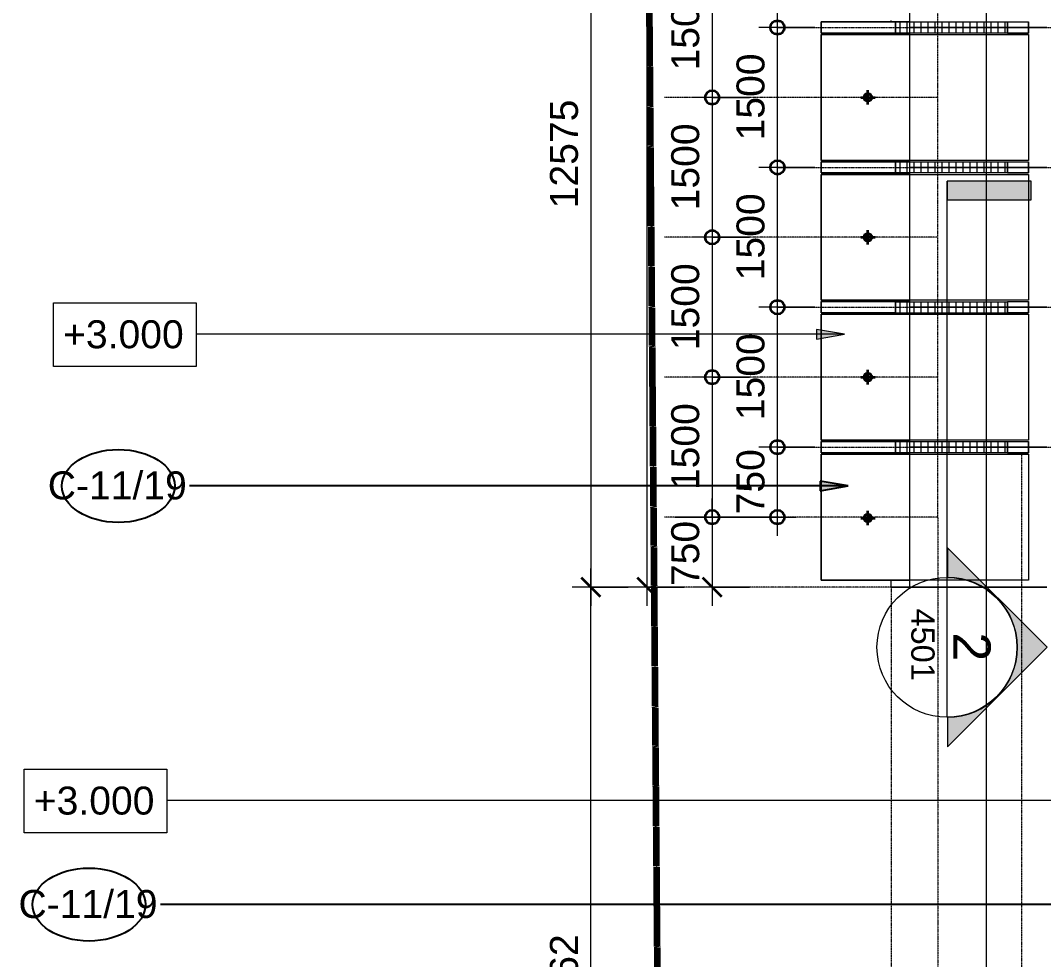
# Model space of a CAD drawing. Header units: millimetres. Extents: x -672391 to -598136, y -134 to 46410.
# Drawn here: x -644172 to -633203, y 19820 to 29889 of the extents above; entities that cross this region are included whole.
import ezdxf

# ---------------------------------------------------------------- set-up
doc = ezdxf.new("R2010")
doc.units = ezdxf.units.MM
for name, pattern in [('DPA_Hidden 100', [7.2, 4.7, -2.5]), ('DPA_Hidden 50', [3, 2, -1]), ('DPA_ROW', [32.5, 15, -2.5, 5, -2.5, 5, -2.5])]:
    doc.linetypes.add(name, pattern=pattern)
for name, color, linetype, lineweight in [('A-ANNO-DIMS', 1, 'Continuous', 9), ('A-ANNO-DIMS-100', 1, 'Continuous', 9), ('A-ANNO-NOTE', 3, 'Continuous', 25), ('A-DETL', 1, 'Continuous', 70), ('A-DETL-GENF', 2, 'Continuous', 25), ('A-GLAZ-CURT', 2, 'Continuous', 9), ('C-PROP-LINE', 10, 'DPA_ROW', 100), ('E-LITE-EQPM', 2, 'Continuous', 35), ('G-ANNO-TEXT', 3, 'Continuous', 9)]:
    doc.layers.add(name, color=color, linetype=linetype, lineweight=lineweight)
doc.styles.add('Arial', font='arial.ttf', dxfattribs={"height": 400})
doc.styles.add('Arial_1', font='arial.ttf', dxfattribs={"height": 250})
doc.styles.add('Arial_3', font='arial.ttf', dxfattribs={"height": 300})
doc.dimstyles.new('DPA-DIM-3_0_C-C', dxfattribs={"dimscale": 304.8, "dimtxt": 306.07782, "dimasz": 0.492126, "dimexe": 0.656168, "dimexo": 0.0625, "dimgap": 0.164042, "dimtad": 1, "dimdec": 0, "dimzin": 0, "dimdsep": 46, "dimtxsty": 'Arial_3', "dimblk1": 'DOTBLANK', "dimblk2": 'DOTBLANK', "dimsah": 1, "dimcen": 0.09, "dimdle": 0.656168, "dimadec": 8, "dimazin": 0, "dimtfac": 1, "dimtdec": 4, "dimtix": 1, "dimtmove": 0, "dimatfit": 3, "dimfxl": 1.312336, "dimfxlon": 1, "dimtvp": 1, "dimtolj": 1, "dimtzin": 0, "dimarcsym": 2})
doc.dimstyles.new('DPA-DIM-3_0_C-T', dxfattribs={"dimscale": 304.8, "dimtxt": 306.07782, "dimasz": 0.492126, "dimexe": 0.656168, "dimexo": 0.0625, "dimgap": 0.164042, "dimtad": 0, "dimjust": 2, "dimdec": 0, "dimzin": 0, "dimdsep": 46, "dimtxsty": 'Arial_3', "dimblk1": 'DOTBLANK', "dimblk2": 'OBLIQUE', "dimsah": 1, "dimcen": 0.09, "dimdle": 0.656168, "dimadec": 8, "dimazin": 0, "dimtfac": 1, "dimtdec": 4, "dimtix": 1, "dimtmove": 2, "dimatfit": 3, "dimfxl": 1.312336, "dimfxlon": 1, "dimtvp": 1, "dimtolj": 1, "dimtzin": 0, "dimarcsym": 2})
doc.dimstyles.new('DPA-DIM-3_0_T-T', dxfattribs={"dimscale": 304.8, "dimtxt": 306.07782, "dimasz": 0.656168, "dimexe": 0.656168, "dimexo": 0.0625, "dimgap": 0.164042, "dimtad": 1, "dimdec": 0, "dimzin": 0, "dimdsep": 46, "dimtxsty": 'Arial_3', "dimblk1": 'OBLIQUE', "dimblk2": 'OBLIQUE', "dimsah": 1, "dimcen": 0.09, "dimdle": 0.656168, "dimadec": 8, "dimazin": 0, "dimtfac": 1, "dimtdec": 4, "dimtix": 1, "dimtmove": 0, "dimatfit": 3, "dimfxl": 1.312336, "dimfxlon": 1, "dimtvp": 1, "dimtolj": 1, "dimtzin": 0, "dimarcsym": 2})

# ---------------------------------------------------------------- blocks, each defined once
blk = doc.blocks.new('DPA_CP_Entrance Canopy Lower - Depth 4200-V36-4212-01 ENLARGED ENTRANCE 2 GROUND LEVEL - REFLECTED CEILING PLAN')
at = {"layer": 'A-GLAZ-CURT'}
for p, q in [((-633166, 31314), (-634636, 31314)), ((-634636, 29814), (-634636, 31314)), ((-633366, 31314), (-633166, 31314)), ((-633166, 31314), (-633366, 31314)), ((-633166, 31314), (-633366, 31314)), ((-633366, 31314), (-633166, 31314)), ((-633366, 31314), (-633166, 31314)), ((-634836, 31239), (-634836, 31254)), ((-634836, 31239), (-634836, 31254)), ((-634636, 31239), (-634636, 31252)), ((-632616, 31239), (-632616, 31254)), ((-632616, 31239), (-632616, 31254)), ((-634836, 29874), (-634836, 29889)), ((-634836, 29874), (-634836, 29889)), ((-634636, 29874), (-634636, 29889)), ((-632616, 29874), (-632616, 29889)), ((-632616, 29874), (-632616, 29889)), ((-634636, 29814), (-633166, 29814)), ((-633366, 29814), (-633166, 29814)), ((-633166, 29814), (-633366, 29814)), ((-633166, 29814), (-633366, 29814)), ((-633366, 29814), (-633166, 29814)), ((-633166, 29814), (-633366, 29814))]:
    blk.add_line(p, q, dxfattribs=at)
blk = doc.blocks.new('DPA_CP_Entrance Canopy Lower - Depth 4200-V37-4212-01 ENLARGED ENTRANCE 2 GROUND LEVEL - REFLECTED CEILING PLAN')
at = {"layer": 'A-GLAZ-CURT'}
for p, q in [((-634836, 29739), (-634836, 29754)), ((-634836, 29739), (-634836, 29754)), ((-633166, 29814), (-634636, 29814)), ((-634636, 28314), (-634636, 29814)), ((-634636, 29739), (-634636, 29754)), ((-633366, 29814), (-633166, 29814)), ((-633166, 29814), (-633366, 29814)), ((-633166, 29814), (-633366, 29814)), ((-633366, 29814), (-633166, 29814)), ((-633366, 29814), (-633166, 29814)), ((-632616, 29739), (-632616, 29754)), ((-632616, 29739), (-632616, 29754)), ((-634836, 28374), (-634836, 28389)), ((-634836, 28374), (-634836, 28389)), ((-634636, 28374), (-634636, 28389)), ((-634636, 28314), (-633166, 28314)), ((-633366, 28314), (-633166, 28314)), ((-633166, 28314), (-633366, 28314)), ((-633166, 28314), (-633366, 28314)), ((-633366, 28314), (-633166, 28314)), ((-633166, 28314), (-633366, 28314)), ((-632616, 28374), (-632616, 28389)), ((-632616, 28374), (-632616, 28389))]:
    blk.add_line(p, q, dxfattribs=at)
blk = doc.blocks.new('DPA_CP_Entrance Canopy Lower - Depth 4200-V35-4212-01 ENLARGED ENTRANCE 2 GROUND LEVEL - REFLECTED CEILING PLAN')
at = {"layer": 'A-GLAZ-CURT'}
for p, q in [((-633166, 32814), (-634636, 32814)), ((-634636, 31314), (-634636, 32814)), ((-633366, 32814), (-633166, 32814)), ((-633166, 32814), (-633366, 32814)), ((-633166, 32814), (-633366, 32814)), ((-633366, 32814), (-633166, 32814)), ((-633366, 32814), (-633166, 32814)), ((-634836, 32739), (-634836, 32754)), ((-634836, 32739), (-634836, 32754)), ((-634636, 32739), (-634636, 32754)), ((-632616, 32739), (-632616, 32754)), ((-632616, 32739), (-632616, 32754)), ((-634836, 31374), (-634836, 31389)), ((-634836, 31374), (-634836, 31389)), ((-634636, 31372), (-634636, 31389)), ((-632616, 31374), (-632616, 31389)), ((-632616, 31374), (-632616, 31389)), ((-634636, 31314), (-633166, 31314)), ((-633366, 31314), (-633166, 31314)), ((-633166, 31314), (-633366, 31314)), ((-633166, 31314), (-633366, 31314)), ((-633366, 31314), (-633166, 31314)), ((-633166, 31314), (-633366, 31314))]:
    blk.add_line(p, q, dxfattribs=at)
blk = doc.blocks.new('DPA_CP_Entrance Canopy Lower - Depth 4200-V38-4212-01 ENLARGED ENTRANCE 2 GROUND LEVEL - REFLECTED CEILING PLAN')
at = {"layer": 'A-GLAZ-CURT'}
for p, q in [((-634836, 25239), (-634836, 25254)), ((-634836, 25239), (-634836, 25254)), ((-633166, 25314), (-634636, 25314)), ((-634636, 23814), (-634636, 25314)), ((-634636, 25239), (-634636, 25254)), ((-633366, 25314), (-633166, 25314)), ((-633166, 25314), (-633366, 25314)), ((-633166, 25314), (-633366, 25314)), ((-633366, 25314), (-633166, 25314)), ((-633366, 25314), (-633166, 25314)), ((-632616, 25239), (-632616, 25254)), ((-632616, 25239), (-632616, 25254)), ((-634836, 23814), (-634836, 23889)), ((-634836, 23814), (-634836, 23889)), ((-634556, 23814), (-634836, 23814)), ((-634836, 23814), (-634586, 23814)), ((-634636, 23814), (-634636, 23889)), ((-634586, 23814), (-634636, 23814)), ((-634636, 23814), (-633166, 23814)), ((-634496, 23814), (-634586, 23814)), ((-634586, 23814), (-634556, 23814)), ((-633166, 23814), (-634581, 23814)), ((-634581, 23814), (-634551, 23814)), ((-634551, 23814), (-634581, 23814)), ((-634581, 23814), (-634501, 23814)), ((-634501, 23814), (-634256, 23814)), ((-634261, 23814), (-634496, 23814)), ((-634286, 23814), (-634284, 23814)), ((-633166, 23814), (-634286, 23814)), ((-634284, 23814), (-633166, 23814)), ((-634236, 23814), (-634261, 23814)), ((-634256, 23814), (-634236, 23814)), ((-633166, 23814), (-634236, 23814)), ((-634236, 23814), (-633166, 23814)), ((-632616, 23874), (-632616, 23889)), ((-632616, 23874), (-632616, 23889))]:
    blk.add_line(p, q, dxfattribs=at)
blk = doc.blocks.new('System Panel - DPA-AR_Metal Ceiling Rectangular Panel-17959681-4212-01 ENLARGED ENTRANCE 2 GROUND LEVEL - REFLECTED CEILING PLAN')
at = {"layer": 'A-GLAZ-CURT'}
for p, q in [((-634636, 29739), (-635586, 29739)), ((-635586, 29739), (-635586, 28389)), ((-635586, 28389), (-635586, 29739)), ((-635586, 29739), (-633366, 29739)), ((-633366, 29739), (-633366, 28389)), ((-635586, 28389), (-634636, 28389)), ((-633366, 28389), (-635586, 28389))]:
    blk.add_line(p, q, dxfattribs=at)
blk = doc.blocks.new('DPA_CP_Metal Ceiling Panel - Vertical Panel Entrance-17959721-4212-01 ENLARGED ENTRANCE 2 GROUND LEVEL - REFLECTED CEILING PLAN')
at = {"layer": 'A-GLAZ-CURT'}
for p, q in [((-635586, 28254), (-635586, 28374)), ((-635586, 28374), (-634791, 28374)), ((-634791, 28374), (-635586, 28374)), ((-635586, 28374), (-635586, 28254)), ((-635586, 28254), (-635586, 28374)), ((-635586, 28374), (-634791, 28374)), ((-634791, 28254), (-634791, 28374)), ((-634791, 28254), (-634791, 28374)), ((-634791, 28374), (-634791, 28254)), ((-635586, 28254), (-634791, 28254)), ((-635586, 28254), (-634791, 28254)), ((-634791, 28254), (-635586, 28254))]:
    blk.add_line(p, q, dxfattribs=at)
blk = doc.blocks.new('DPA_CP_Metal Ceiling Luminaire - Linear Luminaire Entrance-V50-4212-01 ENLARGED ENTRANCE 2 GROUND LEVEL - REFLECTED CEILING PLAN')
at = {"layer": 'A-GLAZ-CURT'}
h = blk.add_hatch(dxfattribs=at)
h.set_pattern_fill('FP_5', color=256, style=0, pattern_type=2)
h.set_pattern_definition([(90, (-633990.526, 29780.57), (75, -5e-15), [])])
h.paths.add_polyline_path([(-633591, 28254), (-633591, 28374), (-634791, 28374), (-634791, 28254)])
for p, q in [((-634636, 28374), (-634791, 28374)), ((-634791, 28374), (-634791, 28254)), ((-634791, 28254), (-634791, 28374)), ((-634791, 28374), (-633591, 28374)), ((-633591, 28374), (-633591, 28254)), ((-633591, 28254), (-634791, 28254))]:
    blk.add_line(p, q, dxfattribs=at)
blk = doc.blocks.new('DPA_CP_Metal Ceiling Luminaire - Linear Luminaire Entrance-12679429-4212-01 ENLARGED ENTRANCE 2 GROUND LEVEL - REFLECTED CEILING PLAN')
at = {"layer": 'A-GLAZ-CURT'}
h = blk.add_hatch(dxfattribs=at)
h.set_pattern_fill('FP_4', color=256, style=0, pattern_type=2)
h.set_pattern_definition([(90, (-633990.526, 37280.304), (75, -5e-15), [])])
h.paths.add_polyline_path([(-634101, 35754), (-633591, 35754), (-633591, 35874), (-634791, 35874), (-634791, 35754)])
for p, q in [((-634636, 35874), (-634791, 35874)), ((-634791, 35874), (-634791, 35754)), ((-634791, 35754), (-634791, 35874)), ((-634791, 35874), (-633591, 35874)), ((-633591, 35874), (-633591, 35754)), ((-634791, 35754), (-634636, 35754)), ((-633591, 35754), (-634791, 35754))]:
    blk.add_line(p, q, dxfattribs=at)
blk = doc.blocks.new('DPA_CP_Metal Ceiling Panel - Vertical Panel Entrance-12681732-4212-01 ENLARGED ENTRANCE 2 GROUND LEVEL - REFLECTED CEILING PLAN')
at = {"layer": 'A-GLAZ-CURT'}
for p, q in [((-633591, 28254), (-633591, 28374)), ((-633591, 28374), (-633366, 28374)), ((-633591, 28254), (-633591, 28374)), ((-633591, 28374), (-633366, 28374)), ((-633366, 28254), (-633366, 28374)), ((-633366, 28374), (-633366, 28254)), ((-633591, 28254), (-633366, 28254)), ((-633366, 28254), (-633591, 28254))]:
    blk.add_line(p, q, dxfattribs=at)
blk = doc.blocks.new('DPA_CP_Metal Ceiling Luminaire - Linear Luminaire Entrance-V54-4212-01 ENLARGED ENTRANCE 2 GROUND LEVEL - REFLECTED CEILING PLAN')
at = {"layer": 'A-GLAZ-CURT'}
h = blk.add_hatch(dxfattribs=at)
h.set_pattern_fill('FP_7', color=256, style=0, pattern_type=2)
h.set_pattern_definition([(90, (-633990.526, 29780.304), (75, -5e-15), [])])
h.paths.add_polyline_path([(-633591, 28254), (-633591, 28374), (-634791, 28374), (-634791, 28254)])
for p, q in [((-634791, 28374), (-634791, 28254)), ((-634791, 28254), (-634791, 28374)), ((-634791, 28374), (-633591, 28374)), ((-633591, 28374), (-633591, 28254)), ((-634791, 28254), (-634636, 28254)), ((-633591, 28254), (-634791, 28254))]:
    blk.add_line(p, q, dxfattribs=at)
blk = doc.blocks.new('D1 - D1-V63-4212-01 ENLARGED ENTRANCE 2 GROUND LEVEL - REFLECTED CEILING PLAN')
at = {"layer": 'A-DETL-GENF'}
for radius in [45, 40]:
    blk.add_circle((0, 0), radius, dxfattribs=at)
at = {"layer": 'E-LITE-EQPM'}
for p, q in [((-77.5, 0), (77.5, 0)), ((0, 77.5), (0, -77.5))]:
    blk.add_line(p, q, dxfattribs=at)
blk.add_circle((0, 0), 38, dxfattribs=at)
blk = doc.blocks.new('Family - ___-5116072-4212-01 ENLARGED ENTRANCE 2 GROUND LEVEL - REFLECTED CEILING PLAN')
at = {"layer": 'C-PROP-LINE'}
blk.add_line((-637506, 39010), (-637282, 12133), dxfattribs=at)
blk = doc.blocks.new('DIMBLOCK21-4212-01 ENLARGED ENTRANCE 2 GROUND LEVEL - REFLECTED CEILING PLAN')
at = {"layer": 'A-ANNO-DIMS-100'}
for p, q in [((-636356, 30564), (-636956, 30564)), ((-636756, 30564), (-636756, 29064)), ((-636756, 30564), (-636356, 30564)), ((-636356, 29064), (-636956, 29064)), ((-636756, 29064), (-636356, 29064))]:
    blk.add_line(p, q, dxfattribs=at)
at = {"layer": 'A-ANNO-DIMS-100', "lineweight": 35}
for centre in [(-636756, 30564), (-636756, 29064)]:
    blk.add_circle(centre, 75, dxfattribs=at)
at = {"layer": 'A-ANNO-DIMS-100', "color": 0, "insert": (-637195, 29353), "char_height": 300, "width": 1107.53, "attachment_point": 1, "rotation": 90, "line_spacing_factor": 0.941778, "style": 'Arial_3'}
blk.add_mtext('1500', dxfattribs=at)
blk = doc.blocks.new('_DotBlank')
at = {"color": 0, "linetype": 'ByBlock', "lineweight": -2}
blk.add_line((-0.5, 0), (-1, 0), dxfattribs=at)
blk.add_circle((0, 0), 0.5, dxfattribs=at)
blk = doc.blocks.new('DIMBLOCK22-4212-01 ENLARGED ENTRANCE 2 GROUND LEVEL - REFLECTED CEILING PLAN')
at = {"layer": 'A-ANNO-DIMS-100'}
for p, q in [((-636356, 29064), (-636956, 29064)), ((-636756, 29064), (-636756, 27564)), ((-636756, 29064), (-636356, 29064)), ((-636356, 27564), (-636956, 27564)), ((-636756, 27564), (-636356, 27564))]:
    blk.add_line(p, q, dxfattribs=at)
at = {"layer": 'A-ANNO-DIMS-100', "lineweight": 35}
for centre in [(-636756, 29064), (-636756, 27564)]:
    blk.add_circle(centre, 75, dxfattribs=at)
at = {"layer": 'A-ANNO-DIMS-100', "color": 0, "insert": (-637195, 27853), "char_height": 300, "width": 1107.53, "attachment_point": 1, "rotation": 90, "line_spacing_factor": 0.941778, "style": 'Arial_3'}
blk.add_mtext('1500', dxfattribs=at)
blk = doc.blocks.new('DIMBLOCK23-4212-01 ENLARGED ENTRANCE 2 GROUND LEVEL - REFLECTED CEILING PLAN')
at = {"layer": 'A-ANNO-DIMS-100'}
for p, q in [((-636356, 27564), (-636956, 27564)), ((-636756, 27564), (-636756, 26064)), ((-636756, 27564), (-636356, 27564)), ((-636356, 26064), (-636956, 26064)), ((-636756, 26064), (-636356, 26064))]:
    blk.add_line(p, q, dxfattribs=at)
at = {"layer": 'A-ANNO-DIMS-100', "lineweight": 35}
for centre in [(-636756, 27564), (-636756, 26064)]:
    blk.add_circle(centre, 75, dxfattribs=at)
at = {"layer": 'A-ANNO-DIMS-100', "color": 0, "insert": (-637195, 26353), "char_height": 300, "width": 1107.53, "attachment_point": 1, "rotation": 90, "line_spacing_factor": 0.941778, "style": 'Arial_3'}
blk.add_mtext('1500', dxfattribs=at)
blk = doc.blocks.new('DIMBLOCK24-4212-01 ENLARGED ENTRANCE 2 GROUND LEVEL - REFLECTED CEILING PLAN')
at = {"layer": 'A-ANNO-DIMS-100'}
for p, q in [((-636356, 26064), (-636956, 26064)), ((-636756, 26064), (-636756, 24364)), ((-636756, 26064), (-636356, 26064)), ((-636356, 24564), (-636956, 24564)), ((-636756, 24564), (-636356, 24564))]:
    blk.add_line(p, q, dxfattribs=at)
at = {"layer": 'A-ANNO-DIMS-100', "lineweight": 35}
for centre in [(-636756, 26064), (-636756, 24564)]:
    blk.add_circle(centre, 75, dxfattribs=at)
at = {"layer": 'A-ANNO-DIMS-100', "color": 0, "insert": (-637195, 24853), "char_height": 300, "width": 1107.53, "attachment_point": 1, "rotation": 90, "line_spacing_factor": 0.941778, "style": 'Arial_3'}
blk.add_mtext('1500', dxfattribs=at)
blk = doc.blocks.new('DIMBLOCK27-4212-01 ENLARGED ENTRANCE 2 GROUND LEVEL - REFLECTED CEILING PLAN')
at = {"layer": 'A-ANNO-DIMS-100'}
for p, q in [((-636756, 24564), (-636756, 24764)), ((-637156, 24564), (-636556, 24564)), ((-636756, 24564), (-637156, 24564)), ((-636756, 24564), (-637156, 24564)), ((-636756, 24564), (-636556, 24564))]:
    blk.add_line(p, q, dxfattribs=at)
at = {"layer": 'A-ANNO-DIMS-100', "lineweight": 35}
blk.add_circle((-636756, 24564), 75, dxfattribs=at)
blk = doc.blocks.new('_None')
blk = doc.blocks.new('_Oblique')
at = {"color": 0, "linetype": 'ByBlock', "lineweight": -2}
blk.add_line((-0.5, -0.5), (0.5, 0.5), dxfattribs=at)
blk = doc.blocks.new('DIMBLOCK28-4212-01 ENLARGED ENTRANCE 2 GROUND LEVEL - REFLECTED CEILING PLAN')
at = {"layer": 'A-ANNO-DIMS-100'}
for p, q in [((-637156, 24564), (-636556, 24564)), ((-636756, 24564), (-637156, 24564)), ((-636756, 24564), (-636756, 23614)), ((-636356, 23814), (-636956, 23814)), ((-636756, 23814), (-636356, 23814))]:
    blk.add_line(p, q, dxfattribs=at)
at = {"layer": 'A-ANNO-DIMS-100', "lineweight": 35}
for q in [(-636856, 23914), (-636656, 23714)]:
    blk.add_line((-636756, 23814), q, dxfattribs=at)
at = {"layer": 'A-ANNO-DIMS-100', "color": 0, "insert": (-637195, 23824), "char_height": 300, "width": 830.65, "attachment_point": 1, "rotation": 90, "line_spacing_factor": 0.941778, "style": 'Arial_3'}
blk.add_mtext('750', dxfattribs=at)
blk = doc.blocks.new('DIMBLOCK63-4212-01 ENLARGED ENTRANCE 2 GROUND LEVEL - REFLECTED CEILING PLAN')
at = {"layer": 'A-ANNO-DIMS-100'}
for p, q in [((-637456, 37514), (-637456, 23614)), ((-637056, 37314), (-637656, 37314)), ((-637456, 37314), (-637056, 37314)), ((-637056, 23814), (-637656, 23814)), ((-637456, 23814), (-637056, 23814))]:
    blk.add_line(p, q, dxfattribs=at)
at = {"layer": 'A-ANNO-DIMS-100', "lineweight": 35}
for p, q in [((-637456, 37314), (-637556, 37414)), ((-637456, 37314), (-637356, 37214)), ((-637456, 23814), (-637556, 23914)), ((-637456, 23814), (-637356, 23714))]:
    blk.add_line(p, q, dxfattribs=at)
at = {"layer": 'A-ANNO-DIMS-100', "color": 0, "insert": (-637895, 29987), "char_height": 300, "width": 1384.41, "attachment_point": 1, "rotation": 90, "line_spacing_factor": 0.941778, "style": 'Arial_3'}
blk.add_mtext('13500', dxfattribs=at)
blk = doc.blocks.new('Ceiling Tags - Ceiling Tags-9510765-4212-01 ENLARGED ENTRANCE 2 GROUND LEVEL - REFLECTED CEILING PLAN')
at = {"layer": 'A-ANNO-NOTE'}
blk.add_ellipse((0, 0), major_axis=(6.05, 0), ratio=0.646436, dxfattribs=at)
blk = doc.blocks.new('DIMBLOCK77-4212-01 ENLARGED ENTRANCE 2 GROUND LEVEL - REFLECTED CEILING PLAN')
at = {"layer": 'A-ANNO-DIMS-100', "lineweight": 35}
for q in [(-638156, 23914), (-637956, 23714)]:
    blk.add_line((-638056, 23814), q, dxfattribs=at)
at = {"layer": 'A-ANNO-DIMS-100'}
for p, q in [((-638056, 16252), (-638056, 24014)), ((-637656, 23814), (-638256, 23814)), ((-638056, 23814), (-637656, 23814)), ((-638456, 16252), (-637856, 16252)), ((-638056, 16252), (-638456, 16252))]:
    blk.add_line(p, q, dxfattribs=at)
at = {"layer": 'A-ANNO-DIMS-100', "color": 0, "insert": (-638495, 19158), "char_height": 300, "width": 1107.53, "attachment_point": 1, "rotation": 90, "line_spacing_factor": 0.941778, "style": 'Arial_3'}
blk.add_mtext('7562', dxfattribs=at)
blk = doc.blocks.new('DIMBLOCK81-4212-01 ENLARGED ENTRANCE 2 GROUND LEVEL - REFLECTED CEILING PLAN')
at = {"layer": 'A-ANNO-DIMS-100'}
for p, q in [((-637656, 36389), (-638256, 36389)), ((-638056, 36389), (-638056, 23614)), ((-638056, 36389), (-637656, 36389)), ((-637656, 23814), (-638256, 23814)), ((-638056, 23814), (-637656, 23814))]:
    blk.add_line(p, q, dxfattribs=at)
at = {"layer": 'A-ANNO-DIMS-100', "lineweight": 35}
for q in [(-638156, 23914), (-637956, 23714)]:
    blk.add_line((-638056, 23814), q, dxfattribs=at)
at = {"layer": 'A-ANNO-DIMS-100', "color": 0, "insert": (-638495, 27875), "char_height": 300, "width": 1384.41, "attachment_point": 1, "rotation": 90, "line_spacing_factor": 0.941778, "style": 'Arial_3'}
blk.add_mtext('12575', dxfattribs=at)
blk = doc.blocks.new('DPA_AN_Section Line - UP-Left-16608746-4212-01 ENLARGED ENTRANCE 2 GROUND LEVEL - REFLECTED CEILING PLAN')
at = {"layer": 'A-ANNO-NOTE', "lineweight": 9}
blk.add_hatch(color=256, dxfattribs=at).paths.add_polyline_path([(50, -9), (48, -9), (48, 0), (50, 0)])
h = blk.add_hatch(color=256, dxfattribs=at)
edge = h.paths.add_edge_path()
edge.add_arc((0, -0.03), 7.5, 180, 360)
edge.add_line((7.5, -0.03), (10.68, -0.03))
edge.add_line((10.68, -0.03), (0, -10.71))
edge.add_line((0, -10.71), (-10.68, -0.03))
edge.add_line((-10.68, -0.03), (-7.5, -0.03))
at = {"layer": 'A-ANNO-NOTE', "lineweight": 18}
for p, q in [((-7.5, 0), (7.5, 0)), ((50, 0), (48, 0)), ((48, 0), (48, -9)), ((50, -9), (50, 0)), ((-7.5, -0.03), (-10.68, -0.03)), ((-10.68, -0.03), (0, -10.71)), ((0, -10.71), (10.68, -0.03)), ((10.68, -0.03), (7.5, -0.03)), ((48, -9), (50, -9))]:
    blk.add_line(p, q, dxfattribs=at)
at = {"layer": 'A-ANNO-NOTE', "lineweight": 9}
blk.add_line((7.5, 0), (50, 0), dxfattribs=at)
at = {"layer": 'A-ANNO-NOTE', "lineweight": 18}
blk.add_circle((0, 0.03), 7.5, dxfattribs=at)
blk.add_arc((0, -0.03), 7.5, 180, 360, dxfattribs=at)
blk = doc.blocks.new('DIMBLOCK104-4212-01 ENLARGED ENTRANCE 2 GROUND LEVEL - REFLECTED CEILING PLAN')
at = {"layer": 'A-ANNO-DIMS-100'}
for p, q in [((-635656, 25314), (-636256, 25314)), ((-636056, 24364), (-636056, 25314)), ((-636056, 25314), (-635656, 25314)), ((-636456, 24564), (-635856, 24564)), ((-636056, 24564), (-636456, 24564))]:
    blk.add_line(p, q, dxfattribs=at)
at = {"layer": 'A-ANNO-DIMS-100', "lineweight": 35}
for centre in [(-636056, 25314), (-636056, 24564)]:
    blk.add_circle(centre, 75, dxfattribs=at)
at = {"layer": 'A-ANNO-DIMS-100', "color": 0, "insert": (-636495, 24593), "char_height": 300, "width": 830.65, "attachment_point": 1, "rotation": 90, "line_spacing_factor": 0.941778, "style": 'Arial_3'}
blk.add_mtext('750', dxfattribs=at)
blk = doc.blocks.new('DIMBLOCK105-4212-01 ENLARGED ENTRANCE 2 GROUND LEVEL - REFLECTED CEILING PLAN')
at = {"layer": 'A-ANNO-DIMS-100'}
for p, q in [((-635656, 26814), (-636256, 26814)), ((-636056, 25314), (-636056, 26814)), ((-636056, 26814), (-635656, 26814)), ((-635656, 25314), (-636256, 25314)), ((-636056, 25314), (-635656, 25314))]:
    blk.add_line(p, q, dxfattribs=at)
at = {"layer": 'A-ANNO-DIMS-100', "lineweight": 35}
for centre in [(-636056, 26814), (-636056, 25314)]:
    blk.add_circle(centre, 75, dxfattribs=at)
at = {"layer": 'A-ANNO-DIMS-100', "color": 0, "insert": (-636495, 25603), "char_height": 300, "width": 1107.53, "attachment_point": 1, "rotation": 90, "line_spacing_factor": 0.941778, "style": 'Arial_3'}
blk.add_mtext('1500', dxfattribs=at)
blk = doc.blocks.new('DIMBLOCK106-4212-01 ENLARGED ENTRANCE 2 GROUND LEVEL - REFLECTED CEILING PLAN')
at = {"layer": 'A-ANNO-DIMS-100'}
for p, q in [((-635656, 28314), (-636256, 28314)), ((-636056, 26814), (-636056, 28314)), ((-636056, 28314), (-635656, 28314)), ((-635656, 26814), (-636256, 26814)), ((-636056, 26814), (-635656, 26814))]:
    blk.add_line(p, q, dxfattribs=at)
at = {"layer": 'A-ANNO-DIMS-100', "lineweight": 35}
for centre in [(-636056, 28314), (-636056, 26814)]:
    blk.add_circle(centre, 75, dxfattribs=at)
at = {"layer": 'A-ANNO-DIMS-100', "color": 0, "insert": (-636495, 27103), "char_height": 300, "width": 1107.53, "attachment_point": 1, "rotation": 90, "line_spacing_factor": 0.941778, "style": 'Arial_3'}
blk.add_mtext('1500', dxfattribs=at)
blk = doc.blocks.new('DIMBLOCK107-4212-01 ENLARGED ENTRANCE 2 GROUND LEVEL - REFLECTED CEILING PLAN')
at = {"layer": 'A-ANNO-DIMS-100'}
for p, q in [((-635656, 29814), (-636256, 29814)), ((-636056, 28314), (-636056, 29814)), ((-636056, 29814), (-635656, 29814)), ((-635656, 28314), (-636256, 28314)), ((-636056, 28314), (-635656, 28314))]:
    blk.add_line(p, q, dxfattribs=at)
at = {"layer": 'A-ANNO-DIMS-100', "lineweight": 35}
for centre in [(-636056, 29814), (-636056, 28314)]:
    blk.add_circle(centre, 75, dxfattribs=at)
at = {"layer": 'A-ANNO-DIMS-100', "color": 0, "insert": (-636495, 28603), "char_height": 300, "width": 1107.53, "attachment_point": 1, "rotation": 90, "line_spacing_factor": 0.941778, "style": 'Arial_3'}
blk.add_mtext('1500', dxfattribs=at)
blk = doc.blocks.new('DIMBLOCK108-4212-01 ENLARGED ENTRANCE 2 GROUND LEVEL - REFLECTED CEILING PLAN')
at = {"layer": 'A-ANNO-DIMS-100'}
for p, q in [((-635656, 31314), (-636256, 31314)), ((-636056, 29814), (-636056, 31314)), ((-636056, 31314), (-635656, 31314)), ((-635656, 29814), (-636256, 29814)), ((-636056, 29814), (-635656, 29814))]:
    blk.add_line(p, q, dxfattribs=at)
at = {"layer": 'A-ANNO-DIMS-100', "lineweight": 35}
for centre in [(-636056, 31314), (-636056, 29814)]:
    blk.add_circle(centre, 75, dxfattribs=at)
at = {"layer": 'A-ANNO-DIMS-100', "color": 0, "insert": (-636495, 30103), "char_height": 300, "width": 1107.53, "attachment_point": 1, "rotation": 90, "line_spacing_factor": 0.941778, "style": 'Arial_3'}
blk.add_mtext('1500', dxfattribs=at)

msp = doc.modelspace()

# ---------------------------------------------------------------- hatches: boundary and pattern name
at = {"layer": 'A-ANNO-NOTE'}
msp.add_hatch(color=256, dxfattribs=at).paths.add_polyline_path([(-635299.4, 24897.7), (-635599.4, 24950.6), (-635599.4, 24844.8)])
at = {"layer": 'G-ANNO-TEXT'}
msp.add_hatch(color=7, dxfattribs=at).paths.add_polyline_path([(-635336.7, 26524.2), (-635636.7, 26577.1), (-635636.7, 26471.3)])

# ---------------------------------------------------------------- linework, layer by layer
at = {"layer": 'A-ANNO-NOTE'}
for p, q in [((-635299.4, 24897.7), (-635599.4, 24950.6)), ((-635599.4, 24950.6), (-635599.4, 24844.8)), ((-635299.4, 24897.7), (-642358.1, 24897.7)), ((-635599.4, 24844.8), (-635299.4, 24897.7)), ((-631908.5, 20408.7), (-642672, 20408.7))]:
    msp.add_line(p, q, dxfattribs=at)
at = {"layer": 'A-DETL', "color": 8, "linetype": 'DPA_Hidden 50', "lineweight": 9}
for p, q in [((-634335.6, 24554.2), (-634335.6, 38374)), ((-636011.5, 29814.1), (-621611.5, 29814.1)), ((-634335.6, 29064.2), (-637265.5, 29064.2)), ((-636011.5, 28314.1), (-621611.5, 28314.1)), ((-634335.6, 27564.2), (-637265.5, 27564.2)), ((-636011.5, 26814.1), (-621611.5, 26814.1)), ((-634335.6, 26064.2), (-637265.5, 26064.2)), ((-636011.5, 25314.1), (-621611.5, 25314.1)), ((-633440.5, 25254.2), (-633440.5, 14832.5)), ((-634335.6, 24564.2), (-637265.5, 24564.2)), ((-634335.6, 24554.2), (-634335.6, 14854.2)), ((-634835.6, 23814), (-637265.5, 23814)), ((-634835.6, 23814), (-634835.6, 14665))]:
    msp.add_line(p, q, dxfattribs=at)
at = {"layer": 'A-DETL', "linetype": 'DPA_Hidden 100', "lineweight": 9}
msp.add_line((-633817.4, 37259), (-633817.4, 10079), dxfattribs=at)
at = {"layer": 'G-ANNO-TEXT', "color": 50}
for p, q in [((-635336.7, 26524.2), (-635636.7, 26577.1)), ((-635636.7, 26577.1), (-635636.7, 26471.3)), ((-635336.7, 26524.2), (-642288.5, 26524.2)), ((-635636.7, 26471.3), (-635336.7, 26524.2)), ((-631838, 21524.1), (-642602.4, 21524.1))]:
    msp.add_line(p, q, dxfattribs=at)
at = {"layer": 'G-ANNO-TEXT', "color": 50, "flags": 128}
for points in [[(-643817.9, 26861.1), (-642288.5, 26861.1), (-642288.5, 26178.7), (-643817.9, 26178.7)], [(-644131.8, 21860.9), (-642602.4, 21860.9), (-642602.4, 21178.5), (-644131.8, 21178.5)]]:
    msp.add_lwpolyline(points, close=True, dxfattribs=at)

# ---------------------------------------------------------------- block references
at = {"layer": 'A-ANNO-NOTE', "xscale": 100, "yscale": 100, "zscale": 100, "rotation": 90.00000000000146}
msp.add_blockref('DPA_AN_Section Line - UP-Left-16608746-4212-01 ENLARGED ENTRANCE 2 GROUND LEVEL - REFLECTED CEILING PLAN', (-634235.6, 23167.5), dxfattribs=at)
at = {"layer": 'A-ANNO-NOTE', "xscale": 100, "yscale": 100, "zscale": 100}
for p in [(-643122.7, 24897.7), (-643436.6, 20408.7)]:
    msp.add_blockref('Ceiling Tags - Ceiling Tags-9510765-4212-01 ENLARGED ENTRANCE 2 GROUND LEVEL - REFLECTED CEILING PLAN', p, dxfattribs=at)
at = {"layer": 'A-GLAZ-CURT'}
for name, p in [('DPA_CP_Entrance Canopy Lower - Depth 4200-V36-4212-01 ENLARGED ENTRANCE 2 GROUND LEVEL - REFLECTED CEILING PLAN', (0, 0)), ('DPA_CP_Metal Ceiling Panel - Vertical Panel Entrance-17959721-4212-01 ENLARGED ENTRANCE 2 GROUND LEVEL - REFLECTED CEILING PLAN', (0, 1500)), ('DPA_CP_Metal Ceiling Luminaire - Linear Luminaire Entrance-12679429-4212-01 ENLARGED ENTRANCE 2 GROUND LEVEL - REFLECTED CEILING PLAN', (0, -5999.7)), ('DPA_CP_Metal Ceiling Panel - Vertical Panel Entrance-12681732-4212-01 ENLARGED ENTRANCE 2 GROUND LEVEL - REFLECTED CEILING PLAN', (0, 1500)), ('System Panel - DPA-AR_Metal Ceiling Rectangular Panel-17959681-4212-01 ENLARGED ENTRANCE 2 GROUND LEVEL - REFLECTED CEILING PLAN', (0, 0)), ('DPA_CP_Entrance Canopy Lower - Depth 4200-V37-4212-01 ENLARGED ENTRANCE 2 GROUND LEVEL - REFLECTED CEILING PLAN', (0, 0)), ('DPA_CP_Metal Ceiling Panel - Vertical Panel Entrance-17959721-4212-01 ENLARGED ENTRANCE 2 GROUND LEVEL - REFLECTED CEILING PLAN', (0, 0)), ('DPA_CP_Metal Ceiling Panel - Vertical Panel Entrance-17959721-4212-01 ENLARGED ENTRANCE 2 GROUND LEVEL - REFLECTED CEILING PLAN', (0, 0)), ('DPA_CP_Entrance Canopy Lower - Depth 4200-V35-4212-01 ENLARGED ENTRANCE 2 GROUND LEVEL - REFLECTED CEILING PLAN', (0, -4500)), ('DPA_CP_Metal Ceiling Luminaire - Linear Luminaire Entrance-V50-4212-01 ENLARGED ENTRANCE 2 GROUND LEVEL - REFLECTED CEILING PLAN', (0, 0)), ('DPA_CP_Metal Ceiling Luminaire - Linear Luminaire Entrance-V54-4212-01 ENLARGED ENTRANCE 2 GROUND LEVEL - REFLECTED CEILING PLAN', (0, 0)), ('DPA_CP_Metal Ceiling Panel - Vertical Panel Entrance-12681732-4212-01 ENLARGED ENTRANCE 2 GROUND LEVEL - REFLECTED CEILING PLAN', (0, 0)), ('DPA_CP_Metal Ceiling Panel - Vertical Panel Entrance-12681732-4212-01 ENLARGED ENTRANCE 2 GROUND LEVEL - REFLECTED CEILING PLAN', (0, 0)), ('System Panel - DPA-AR_Metal Ceiling Rectangular Panel-17959681-4212-01 ENLARGED ENTRANCE 2 GROUND LEVEL - REFLECTED CEILING PLAN', (0, -1500)), ('DPA_CP_Metal Ceiling Panel - Vertical Panel Entrance-17959721-4212-01 ENLARGED ENTRANCE 2 GROUND LEVEL - REFLECTED CEILING PLAN', (0, -1500)), ('DPA_CP_Metal Ceiling Panel - Vertical Panel Entrance-12681732-4212-01 ENLARGED ENTRANCE 2 GROUND LEVEL - REFLECTED CEILING PLAN', (0, -1500)), ('DPA_CP_Entrance Canopy Lower - Depth 4200-V36-4212-01 ENLARGED ENTRANCE 2 GROUND LEVEL - REFLECTED CEILING PLAN', (0, -4500)), ('DPA_CP_Metal Ceiling Luminaire - Linear Luminaire Entrance-12679429-4212-01 ENLARGED ENTRANCE 2 GROUND LEVEL - REFLECTED CEILING PLAN', (0, -9002)), ('System Panel - DPA-AR_Metal Ceiling Rectangular Panel-17959681-4212-01 ENLARGED ENTRANCE 2 GROUND LEVEL - REFLECTED CEILING PLAN', (0, -3000)), ('DPA_CP_Metal Ceiling Panel - Vertical Panel Entrance-17959721-4212-01 ENLARGED ENTRANCE 2 GROUND LEVEL - REFLECTED CEILING PLAN', (0, -3000)), ('DPA_CP_Metal Ceiling Luminaire - Linear Luminaire Entrance-12679429-4212-01 ENLARGED ENTRANCE 2 GROUND LEVEL - REFLECTED CEILING PLAN', (0, -10499.7)), ('DPA_CP_Metal Ceiling Panel - Vertical Panel Entrance-12681732-4212-01 ENLARGED ENTRANCE 2 GROUND LEVEL - REFLECTED CEILING PLAN', (0, -3000)), ('System Panel - DPA-AR_Metal Ceiling Rectangular Panel-17959681-4212-01 ENLARGED ENTRANCE 2 GROUND LEVEL - REFLECTED CEILING PLAN', (0, -4500)), ('DPA_CP_Entrance Canopy Lower - Depth 4200-V38-4212-01 ENLARGED ENTRANCE 2 GROUND LEVEL - REFLECTED CEILING PLAN', (0, 0))]:
    msp.add_blockref(name, p, dxfattribs=at)
at = {"layer": 'C-PROP-LINE'}
msp.add_blockref('Family - ___-5116072-4212-01 ENLARGED ENTRANCE 2 GROUND LEVEL - REFLECTED CEILING PLAN', (0, 0), dxfattribs=at)
at = {"layer": 'E-LITE-EQPM', "rotation": 89.99999999999987}
for p in [(-635085.6, 29064), (-635085.6, 27564), (-635085.6, 26064), (-635085.6, 24554)]:
    msp.add_blockref('D1 - D1-V63-4212-01 ENLARGED ENTRANCE 2 GROUND LEVEL - REFLECTED CEILING PLAN', p, dxfattribs=at)

# ---------------------------------------------------------------- texts
at = {"layer": 'A-ANNO-NOTE', "lineweight": 9, "char_height": 300, "width": 1835.864, "attachment_point": 1, "style": 'Arial_3'}
for insert in [(-643879.1, 25053.9), (-644193, 20564.9)]:
    msp.add_mtext('C-11/19', dxfattribs=dict(at, insert=insert))
at = {"layer": 'A-ANNO-NOTE', "lineweight": 9, "attachment_point": 1, "rotation": 270}
for s, insert, char_height, width, style in [('4501', (-634370.9, 23584.5), 250, 929.957, 'Arial_1'), ('2', (-633770.5, 23328.2), 400, 376.793, 'Arial')]:
    msp.add_mtext(s, dxfattribs=dict(at, insert=insert, char_height=char_height, width=width, style=style))
at = {"layer": 'G-ANNO-TEXT', "color": 7, "char_height": 300, "width": 1595.358, "attachment_point": 1, "style": 'Arial_3'}
for insert in [(-643714.7, 26674.2), (-644028.6, 21674.1)]:
    msp.add_mtext('+3.000', dxfattribs=dict(at, insert=insert))

# ---------------------------------------------------------------- dimensions: what is measured, and where the dimension line sits
at = {"layer": 'A-ANNO-DIMS'}
for base, p1, p2, dimstyle, override, picture, middle in [((-637455.7, 23814), (-637055.7, 37314), (-637055.7, 23814), 'DPA-DIM-3_0_T-T', {"dimpost": '<>', "dimfxl": 13500}, 'DIMBLOCK63-4212-01 ENLARGED ENTRANCE 2 GROUND LEVEL - REFLECTED CEILING PLAN', (-637659, 30564)), ((-636055.7, 31314.1), (-635655.7, 29814.1), (-635655.7, 31314.1), 'DPA-DIM-3_0_C-C', {"dimpost": '<>', "dimfxl": 1500}, 'DIMBLOCK108-4212-01 ENLARGED ENTRANCE 2 GROUND LEVEL - REFLECTED CEILING PLAN', (-636258.9, 30564.1)), ((-636755.7, 29064.2), (-636355.7, 30564.2), (-636355.7, 29064.2), 'DPA-DIM-3_0_C-C', {"dimpost": '<>', "dimfxl": 1500}, 'DIMBLOCK21-4212-01 ENLARGED ENTRANCE 2 GROUND LEVEL - REFLECTED CEILING PLAN', (-636958.9, 29814.2)), ((-636055.7, 29814.1), (-635655.7, 28314.1), (-635655.7, 29814.1), 'DPA-DIM-3_0_C-C', {"dimpost": '<>', "dimfxl": 1500}, 'DIMBLOCK107-4212-01 ENLARGED ENTRANCE 2 GROUND LEVEL - REFLECTED CEILING PLAN', (-636258.9, 29064.1)), ((-636755.7, 27564.2), (-636355.7, 29064.2), (-636355.7, 27564.2), 'DPA-DIM-3_0_C-C', {"dimpost": '<>', "dimfxl": 1500}, 'DIMBLOCK22-4212-01 ENLARGED ENTRANCE 2 GROUND LEVEL - REFLECTED CEILING PLAN', (-636958.9, 28314.2)), ((-636055.7, 28314.1), (-635655.7, 26814.1), (-635655.7, 28314.1), 'DPA-DIM-3_0_C-C', {"dimpost": '<>', "dimfxl": 1500}, 'DIMBLOCK106-4212-01 ENLARGED ENTRANCE 2 GROUND LEVEL - REFLECTED CEILING PLAN', (-636258.9, 27564.1)), ((-636755.7, 26064.2), (-636355.7, 27564.2), (-636355.7, 26064.2), 'DPA-DIM-3_0_C-C', {"dimpost": '<>', "dimfxl": 1500}, 'DIMBLOCK23-4212-01 ENLARGED ENTRANCE 2 GROUND LEVEL - REFLECTED CEILING PLAN', (-636958.9, 26814.2)), ((-636055.7, 26814.1), (-635655.7, 25314.1), (-635655.7, 26814.1), 'DPA-DIM-3_0_C-C', {"dimpost": '<>', "dimfxl": 1500}, 'DIMBLOCK105-4212-01 ENLARGED ENTRANCE 2 GROUND LEVEL - REFLECTED CEILING PLAN', (-636258.9, 26064.1)), ((-636755.7, 24564.2), (-636355.7, 26064.2), (-636355.7, 24564.2), 'DPA-DIM-3_0_C-C', {"dimpost": '<>', "dimfxl": 1500}, 'DIMBLOCK24-4212-01 ENLARGED ENTRANCE 2 GROUND LEVEL - REFLECTED CEILING PLAN', (-636958.9, 25314.2)), ((-636055.7, 25314.1), (-636455.7, 24564.2), (-635655.7, 25314.1), 'DPA-DIM-3_0_C-C', {"dimpost": '<>', "dimfxl": 1096.508679}, 'DIMBLOCK104-4212-01 ENLARGED ENTRANCE 2 GROUND LEVEL - REFLECTED CEILING PLAN', (-636258.9, 24939.2))]:
    dim = msp.add_linear_dim(base=base, p1=p1, p2=p2, angle=90, dimstyle=dimstyle, override=override, dxfattribs=at)
    dim.commit()
    dim.dimension.update_dxf_attribs({"geometry": picture, "text_midpoint": middle})
for base, p1, p2, override, picture, middle in [((-638055.7, 23814), (-637655.7, 36389), (-637655.7, 23814), {"dimpost": '<>', "dimfxl": 12575.041598}, 'DIMBLOCK81-4212-01 ENLARGED ENTRANCE 2 GROUND LEVEL - REFLECTED CEILING PLAN', (-638295.2, 28567)), ((-636755.7, 23814), (-637155.7, 24564.2), (-636355.7, 23814), {"dimpost": '<>', "dimfxl": 1096.76899}, 'DIMBLOCK28-4212-01 ENLARGED ENTRANCE 2 GROUND LEVEL - REFLECTED CEILING PLAN', (-636995.2, 24239.3)), ((-638055.7, 23814), (-638455.7, 16252), (-637655.7, 23814), {"dimpost": '<>', "dimfxl": 7604.157822}, 'DIMBLOCK77-4212-01 ENLARGED ENTRANCE 2 GROUND LEVEL - REFLECTED CEILING PLAN', (-638295.2, 19712.2))]:
    dim = msp.add_linear_dim(base=base, p1=p1, p2=p2, angle=90, dimstyle='DPA-DIM-3_0_C-T', override=override, dxfattribs=at)
    dim.commit()
    dim.dimension.update_dxf_attribs({"geometry": picture, "text_midpoint": middle, "dimtype": 160, "text_rotation": 90})
dim = msp.add_linear_dim(base=(-636755.7, 24564.2), p1=(-637265.5, 24564.2), p2=(-637265.5, 24564.2), angle=90, text=' ', dimstyle='DPA-DIM-3_0_C-T', override={"dimpost": '<>', "dimblk": 'None', "dimse1": 1, "dimse2": 1, "dimsd1": 1, "dimsd2": 1, "dimfxl": 0}, dxfattribs=at)
dim.commit()
dim.dimension.update_dxf_attribs({"geometry": 'DIMBLOCK27-4212-01 ENLARGED ENTRANCE 2 GROUND LEVEL - REFLECTED CEILING PLAN', "text_midpoint": (-636755.7, 24564.2)})

doc.saveas('drawing.dxf')
